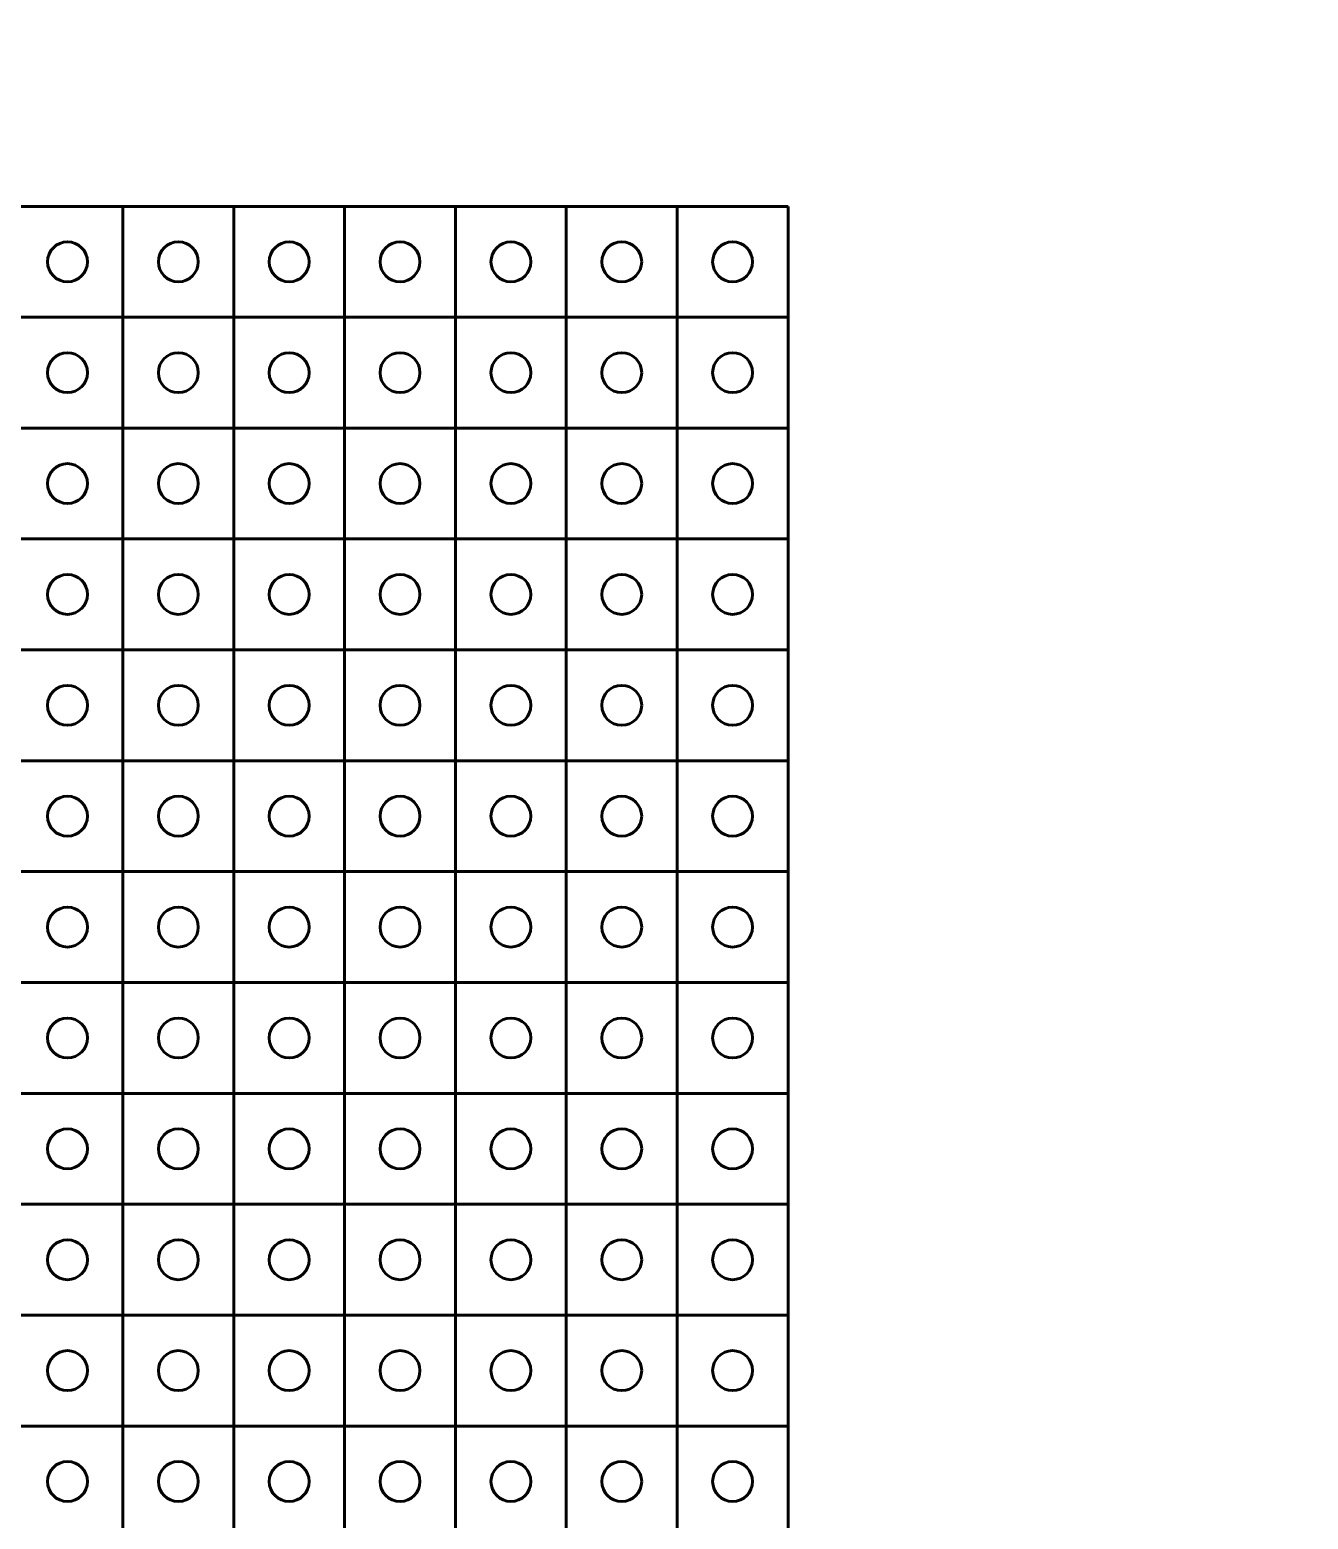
# Model space of a CAD drawing. Header units: millimetres. Extents: x -1927 to 2668, y -5887 to -3281.
# Drawn here: x -1300 to -724, y -3963 to -3291 of the extents above; entities that cross this region are included whole.
import ezdxf

# ---------------------------------------------------------------- set-up
doc = ezdxf.new("R2010")
doc.units = ezdxf.units.MM
doc.linetypes.add('K5LT_BASIC', pattern=[0])

# ---------------------------------------------------------------- blocks, each defined once
blk = doc.blocks.new('U11')
at = {"color": 150, "linetype": 'K5LT_BASIC', "lineweight": 60, "true_color": 0x0080ff}
for p, q in [((-1258.47, -3570.74), (-1308.47, -3570.74)), ((-1308.47, -3570.74), (-1308.47, -3620.74)), ((-1258.47, -3620.74), (-1258.47, -3570.74)), ((-1308.47, -3620.74), (-1258.47, -3620.74))]:
    blk.add_line(p, q, dxfattribs=at)
blk = doc.blocks.new('U12')
at = {"color": 150, "linetype": 'K5LT_BASIC', "lineweight": 60, "true_color": 0x0080ff}
for p, q in [((-1208.47, -3570.74), (-1258.47, -3570.74)), ((-1258.47, -3570.74), (-1258.47, -3620.74)), ((-1208.47, -3620.74), (-1208.47, -3570.74)), ((-1258.47, -3620.74), (-1208.47, -3620.74))]:
    blk.add_line(p, q, dxfattribs=at)
blk = doc.blocks.new('U13')
at = {"color": 150, "linetype": 'K5LT_BASIC', "lineweight": 60, "true_color": 0x0080ff}
for p, q in [((-1158.47, -3570.74), (-1208.47, -3570.74)), ((-1208.47, -3570.74), (-1208.47, -3620.74)), ((-1158.47, -3620.74), (-1158.47, -3570.74)), ((-1208.47, -3620.74), (-1158.47, -3620.74))]:
    blk.add_line(p, q, dxfattribs=at)
blk = doc.blocks.new('U14')
at = {"color": 150, "linetype": 'K5LT_BASIC', "lineweight": 60, "true_color": 0x0080ff}
for p, q in [((-1108.47, -3570.74), (-1158.47, -3570.74)), ((-1158.47, -3570.74), (-1158.47, -3620.74)), ((-1108.47, -3620.74), (-1108.47, -3570.74)), ((-1158.47, -3620.74), (-1108.47, -3620.74))]:
    blk.add_line(p, q, dxfattribs=at)
blk = doc.blocks.new('U15')
at = {"color": 150, "linetype": 'K5LT_BASIC', "lineweight": 60, "true_color": 0x0080ff}
for p, q in [((-1058.47, -3570.74), (-1108.47, -3570.74)), ((-1108.47, -3570.74), (-1108.47, -3620.74)), ((-1058.47, -3620.74), (-1058.47, -3570.74)), ((-1108.47, -3620.74), (-1058.47, -3620.74))]:
    blk.add_line(p, q, dxfattribs=at)
blk = doc.blocks.new('U16')
at = {"color": 150, "linetype": 'K5LT_BASIC', "lineweight": 60, "true_color": 0x0080ff}
for p, q in [((-1008.47, -3570.74), (-1058.47, -3570.74)), ((-1058.47, -3570.74), (-1058.47, -3620.74)), ((-1008.47, -3620.74), (-1008.47, -3570.74)), ((-1058.47, -3620.74), (-1008.47, -3620.74))]:
    blk.add_line(p, q, dxfattribs=at)
blk = doc.blocks.new('U17')
at = {"color": 150, "linetype": 'K5LT_BASIC', "lineweight": 60, "true_color": 0x0080ff}
for p, q in [((-958.47, -3570.74), (-1008.47, -3570.74)), ((-1008.47, -3570.74), (-1008.47, -3620.74)), ((-958.47, -3620.74), (-958.47, -3570.74)), ((-1008.47, -3620.74), (-958.47, -3620.74))]:
    blk.add_line(p, q, dxfattribs=at)
blk = doc.blocks.new('U29')
at = {"color": 150, "linetype": 'K5LT_BASIC', "lineweight": 60, "true_color": 0x0080ff}
for p, q in [((-1258.47, -3520.74), (-1308.47, -3520.74)), ((-1308.47, -3520.74), (-1308.47, -3570.74)), ((-1258.47, -3570.74), (-1258.47, -3520.74)), ((-1308.47, -3570.74), (-1258.47, -3570.74))]:
    blk.add_line(p, q, dxfattribs=at)
blk = doc.blocks.new('U30')
at = {"color": 150, "linetype": 'K5LT_BASIC', "lineweight": 60, "true_color": 0x0080ff}
for p, q in [((-1208.47, -3520.74), (-1258.47, -3520.74)), ((-1258.47, -3520.74), (-1258.47, -3570.74)), ((-1208.47, -3570.74), (-1208.47, -3520.74)), ((-1258.47, -3570.74), (-1208.47, -3570.74))]:
    blk.add_line(p, q, dxfattribs=at)
blk = doc.blocks.new('U31')
at = {"color": 150, "linetype": 'K5LT_BASIC', "lineweight": 60, "true_color": 0x0080ff}
for p, q in [((-1158.47, -3520.74), (-1208.47, -3520.74)), ((-1208.47, -3520.74), (-1208.47, -3570.74)), ((-1158.47, -3570.74), (-1158.47, -3520.74)), ((-1208.47, -3570.74), (-1158.47, -3570.74))]:
    blk.add_line(p, q, dxfattribs=at)
blk = doc.blocks.new('U32')
at = {"color": 150, "linetype": 'K5LT_BASIC', "lineweight": 60, "true_color": 0x0080ff}
for p, q in [((-1108.47, -3520.74), (-1158.47, -3520.74)), ((-1158.47, -3520.74), (-1158.47, -3570.74)), ((-1108.47, -3570.74), (-1108.47, -3520.74)), ((-1158.47, -3570.74), (-1108.47, -3570.74))]:
    blk.add_line(p, q, dxfattribs=at)
blk = doc.blocks.new('U33')
at = {"color": 150, "linetype": 'K5LT_BASIC', "lineweight": 60, "true_color": 0x0080ff}
for p, q in [((-1058.47, -3520.74), (-1108.47, -3520.74)), ((-1108.47, -3520.74), (-1108.47, -3570.74)), ((-1058.47, -3570.74), (-1058.47, -3520.74)), ((-1108.47, -3570.74), (-1058.47, -3570.74))]:
    blk.add_line(p, q, dxfattribs=at)
blk = doc.blocks.new('U34')
at = {"color": 150, "linetype": 'K5LT_BASIC', "lineweight": 60, "true_color": 0x0080ff}
for p, q in [((-1008.47, -3520.74), (-1058.47, -3520.74)), ((-1058.47, -3520.74), (-1058.47, -3570.74)), ((-1008.47, -3570.74), (-1008.47, -3520.74)), ((-1058.47, -3570.74), (-1008.47, -3570.74))]:
    blk.add_line(p, q, dxfattribs=at)
blk = doc.blocks.new('U35')
at = {"color": 150, "linetype": 'K5LT_BASIC', "lineweight": 60, "true_color": 0x0080ff}
for p, q in [((-958.47, -3520.74), (-1008.47, -3520.74)), ((-1008.47, -3520.74), (-1008.47, -3570.74)), ((-958.47, -3570.74), (-958.47, -3520.74)), ((-1008.47, -3570.74), (-958.47, -3570.74))]:
    blk.add_line(p, q, dxfattribs=at)
blk = doc.blocks.new('U47')
at = {"color": 150, "linetype": 'K5LT_BASIC', "lineweight": 60, "true_color": 0x0080ff}
for p, q in [((-1258.47, -3470.74), (-1308.47, -3470.74)), ((-1308.47, -3470.74), (-1308.47, -3520.74)), ((-1258.47, -3520.74), (-1258.47, -3470.74)), ((-1308.47, -3520.74), (-1258.47, -3520.74))]:
    blk.add_line(p, q, dxfattribs=at)
blk = doc.blocks.new('U48')
at = {"color": 150, "linetype": 'K5LT_BASIC', "lineweight": 60, "true_color": 0x0080ff}
for p, q in [((-1208.47, -3470.74), (-1258.47, -3470.74)), ((-1258.47, -3470.74), (-1258.47, -3520.74)), ((-1208.47, -3520.74), (-1208.47, -3470.74)), ((-1258.47, -3520.74), (-1208.47, -3520.74))]:
    blk.add_line(p, q, dxfattribs=at)
blk = doc.blocks.new('U49')
at = {"color": 150, "linetype": 'K5LT_BASIC', "lineweight": 60, "true_color": 0x0080ff}
for p, q in [((-1158.47, -3470.74), (-1208.47, -3470.74)), ((-1208.47, -3470.74), (-1208.47, -3520.74)), ((-1158.47, -3520.74), (-1158.47, -3470.74)), ((-1208.47, -3520.74), (-1158.47, -3520.74))]:
    blk.add_line(p, q, dxfattribs=at)
blk = doc.blocks.new('U50')
at = {"color": 150, "linetype": 'K5LT_BASIC', "lineweight": 60, "true_color": 0x0080ff}
for p, q in [((-1108.47, -3470.74), (-1158.47, -3470.74)), ((-1158.47, -3470.74), (-1158.47, -3520.74)), ((-1108.47, -3520.74), (-1108.47, -3470.74)), ((-1158.47, -3520.74), (-1108.47, -3520.74))]:
    blk.add_line(p, q, dxfattribs=at)
blk = doc.blocks.new('U51')
at = {"color": 150, "linetype": 'K5LT_BASIC', "lineweight": 60, "true_color": 0x0080ff}
for p, q in [((-1058.47, -3470.74), (-1108.47, -3470.74)), ((-1108.47, -3470.74), (-1108.47, -3520.74)), ((-1058.47, -3520.74), (-1058.47, -3470.74)), ((-1108.47, -3520.74), (-1058.47, -3520.74))]:
    blk.add_line(p, q, dxfattribs=at)
blk = doc.blocks.new('U52')
at = {"color": 150, "linetype": 'K5LT_BASIC', "lineweight": 60, "true_color": 0x0080ff}
for p, q in [((-1008.47, -3470.74), (-1058.47, -3470.74)), ((-1058.47, -3470.74), (-1058.47, -3520.74)), ((-1008.47, -3520.74), (-1008.47, -3470.74)), ((-1058.47, -3520.74), (-1008.47, -3520.74))]:
    blk.add_line(p, q, dxfattribs=at)
blk = doc.blocks.new('U53')
at = {"color": 150, "linetype": 'K5LT_BASIC', "lineweight": 60, "true_color": 0x0080ff}
for p, q in [((-958.47, -3470.74), (-1008.47, -3470.74)), ((-1008.47, -3470.74), (-1008.47, -3520.74)), ((-958.47, -3520.74), (-958.47, -3470.74)), ((-1008.47, -3520.74), (-958.47, -3520.74))]:
    blk.add_line(p, q, dxfattribs=at)
blk = doc.blocks.new('U65')
at = {"color": 150, "linetype": 'K5LT_BASIC', "lineweight": 60, "true_color": 0x0080ff}
for p, q in [((-1258.47, -3420.74), (-1308.47, -3420.74)), ((-1308.47, -3420.74), (-1308.47, -3470.74)), ((-1258.47, -3470.74), (-1258.47, -3420.74)), ((-1308.47, -3470.74), (-1258.47, -3470.74))]:
    blk.add_line(p, q, dxfattribs=at)
blk = doc.blocks.new('U66')
at = {"color": 150, "linetype": 'K5LT_BASIC', "lineweight": 60, "true_color": 0x0080ff}
for p, q in [((-1208.47, -3420.74), (-1258.47, -3420.74)), ((-1258.47, -3420.74), (-1258.47, -3470.74)), ((-1208.47, -3470.74), (-1208.47, -3420.74)), ((-1258.47, -3470.74), (-1208.47, -3470.74))]:
    blk.add_line(p, q, dxfattribs=at)
blk = doc.blocks.new('U67')
at = {"color": 150, "linetype": 'K5LT_BASIC', "lineweight": 60, "true_color": 0x0080ff}
for p, q in [((-1158.47, -3420.74), (-1208.47, -3420.74)), ((-1208.47, -3420.74), (-1208.47, -3470.74)), ((-1158.47, -3470.74), (-1158.47, -3420.74)), ((-1208.47, -3470.74), (-1158.47, -3470.74))]:
    blk.add_line(p, q, dxfattribs=at)
blk = doc.blocks.new('U68')
at = {"color": 150, "linetype": 'K5LT_BASIC', "lineweight": 60, "true_color": 0x0080ff}
for p, q in [((-1108.47, -3420.74), (-1158.47, -3420.74)), ((-1158.47, -3420.74), (-1158.47, -3470.74)), ((-1108.47, -3470.74), (-1108.47, -3420.74)), ((-1158.47, -3470.74), (-1108.47, -3470.74))]:
    blk.add_line(p, q, dxfattribs=at)
blk = doc.blocks.new('U69')
at = {"color": 150, "linetype": 'K5LT_BASIC', "lineweight": 60, "true_color": 0x0080ff}
for p, q in [((-1058.47, -3420.74), (-1108.47, -3420.74)), ((-1108.47, -3420.74), (-1108.47, -3470.74)), ((-1058.47, -3470.74), (-1058.47, -3420.74)), ((-1108.47, -3470.74), (-1058.47, -3470.74))]:
    blk.add_line(p, q, dxfattribs=at)
blk = doc.blocks.new('U70')
at = {"color": 150, "linetype": 'K5LT_BASIC', "lineweight": 60, "true_color": 0x0080ff}
for p, q in [((-1008.47, -3420.74), (-1058.47, -3420.74)), ((-1058.47, -3420.74), (-1058.47, -3470.74)), ((-1008.47, -3470.74), (-1008.47, -3420.74)), ((-1058.47, -3470.74), (-1008.47, -3470.74))]:
    blk.add_line(p, q, dxfattribs=at)
blk = doc.blocks.new('U71')
at = {"color": 150, "linetype": 'K5LT_BASIC', "lineweight": 60, "true_color": 0x0080ff}
for p, q in [((-958.47, -3420.74), (-1008.47, -3420.74)), ((-1008.47, -3420.74), (-1008.47, -3470.74)), ((-958.47, -3470.74), (-958.47, -3420.74)), ((-1008.47, -3470.74), (-958.47, -3470.74))]:
    blk.add_line(p, q, dxfattribs=at)
blk = doc.blocks.new('U83')
at = {"color": 150, "linetype": 'K5LT_BASIC', "lineweight": 60, "true_color": 0x0080ff}
for p, q in [((-1258.47, -3370.74), (-1308.47, -3370.74)), ((-1308.47, -3370.74), (-1308.47, -3420.74)), ((-1258.47, -3420.74), (-1258.47, -3370.74)), ((-1308.47, -3420.74), (-1258.47, -3420.74))]:
    blk.add_line(p, q, dxfattribs=at)
blk = doc.blocks.new('U84')
at = {"color": 150, "linetype": 'K5LT_BASIC', "lineweight": 60, "true_color": 0x0080ff}
for p, q in [((-1208.47, -3370.74), (-1258.47, -3370.74)), ((-1258.47, -3370.74), (-1258.47, -3420.74)), ((-1208.47, -3420.74), (-1208.47, -3370.74)), ((-1258.47, -3420.74), (-1208.47, -3420.74))]:
    blk.add_line(p, q, dxfattribs=at)
blk = doc.blocks.new('U85')
at = {"color": 150, "linetype": 'K5LT_BASIC', "lineweight": 60, "true_color": 0x0080ff}
for p, q in [((-1158.47, -3370.74), (-1208.47, -3370.74)), ((-1208.47, -3370.74), (-1208.47, -3420.74)), ((-1158.47, -3420.74), (-1158.47, -3370.74)), ((-1208.47, -3420.74), (-1158.47, -3420.74))]:
    blk.add_line(p, q, dxfattribs=at)
blk = doc.blocks.new('U86')
at = {"color": 150, "linetype": 'K5LT_BASIC', "lineweight": 60, "true_color": 0x0080ff}
for p, q in [((-1108.47, -3370.74), (-1158.47, -3370.74)), ((-1158.47, -3370.74), (-1158.47, -3420.74)), ((-1108.47, -3420.74), (-1108.47, -3370.74)), ((-1158.47, -3420.74), (-1108.47, -3420.74))]:
    blk.add_line(p, q, dxfattribs=at)
blk = doc.blocks.new('U87')
at = {"color": 150, "linetype": 'K5LT_BASIC', "lineweight": 60, "true_color": 0x0080ff}
for p, q in [((-1058.47, -3370.74), (-1108.47, -3370.74)), ((-1108.47, -3370.74), (-1108.47, -3420.74)), ((-1058.47, -3420.74), (-1058.47, -3370.74)), ((-1108.47, -3420.74), (-1058.47, -3420.74))]:
    blk.add_line(p, q, dxfattribs=at)
blk = doc.blocks.new('U88')
at = {"color": 150, "linetype": 'K5LT_BASIC', "lineweight": 60, "true_color": 0x0080ff}
for p, q in [((-1008.47, -3370.74), (-1058.47, -3370.74)), ((-1058.47, -3370.74), (-1058.47, -3420.74)), ((-1008.47, -3420.74), (-1008.47, -3370.74)), ((-1058.47, -3420.74), (-1008.47, -3420.74))]:
    blk.add_line(p, q, dxfattribs=at)
blk = doc.blocks.new('U89')
at = {"color": 150, "linetype": 'K5LT_BASIC', "lineweight": 60, "true_color": 0x0080ff}
for p, q in [((-958.47, -3370.74), (-1008.47, -3370.74)), ((-1008.47, -3370.74), (-1008.47, -3420.74)), ((-958.47, -3420.74), (-958.47, -3370.74)), ((-1008.47, -3420.74), (-958.47, -3420.74))]:
    blk.add_line(p, q, dxfattribs=at)
blk = doc.blocks.new('U101')
at = {"color": 150, "linetype": 'K5LT_BASIC', "lineweight": 60, "true_color": 0x0080ff}
for p, q in [((-1258.47, -3820.74), (-1308.47, -3820.74)), ((-1308.47, -3820.74), (-1308.47, -3870.74)), ((-1258.47, -3870.74), (-1258.47, -3820.74)), ((-1308.47, -3870.74), (-1258.47, -3870.74))]:
    blk.add_line(p, q, dxfattribs=at)
blk = doc.blocks.new('U102')
at = {"color": 150, "linetype": 'K5LT_BASIC', "lineweight": 60, "true_color": 0x0080ff}
for p, q in [((-1208.47, -3820.74), (-1258.47, -3820.74)), ((-1258.47, -3820.74), (-1258.47, -3870.74)), ((-1208.47, -3870.74), (-1208.47, -3820.74)), ((-1258.47, -3870.74), (-1208.47, -3870.74))]:
    blk.add_line(p, q, dxfattribs=at)
blk = doc.blocks.new('U103')
at = {"color": 150, "linetype": 'K5LT_BASIC', "lineweight": 60, "true_color": 0x0080ff}
for p, q in [((-1158.47, -3820.74), (-1208.47, -3820.74)), ((-1208.47, -3820.74), (-1208.47, -3870.74)), ((-1158.47, -3870.74), (-1158.47, -3820.74)), ((-1208.47, -3870.74), (-1158.47, -3870.74))]:
    blk.add_line(p, q, dxfattribs=at)
blk = doc.blocks.new('U104')
at = {"color": 150, "linetype": 'K5LT_BASIC', "lineweight": 60, "true_color": 0x0080ff}
for p, q in [((-1108.47, -3820.74), (-1158.47, -3820.74)), ((-1158.47, -3820.74), (-1158.47, -3870.74)), ((-1108.47, -3870.74), (-1108.47, -3820.74)), ((-1158.47, -3870.74), (-1108.47, -3870.74))]:
    blk.add_line(p, q, dxfattribs=at)
blk = doc.blocks.new('U105')
at = {"color": 150, "linetype": 'K5LT_BASIC', "lineweight": 60, "true_color": 0x0080ff}
for p, q in [((-1058.47, -3820.74), (-1108.47, -3820.74)), ((-1108.47, -3820.74), (-1108.47, -3870.74)), ((-1058.47, -3870.74), (-1058.47, -3820.74)), ((-1108.47, -3870.74), (-1058.47, -3870.74))]:
    blk.add_line(p, q, dxfattribs=at)
blk = doc.blocks.new('U106')
at = {"color": 150, "linetype": 'K5LT_BASIC', "lineweight": 60, "true_color": 0x0080ff}
for p, q in [((-1008.47, -3820.74), (-1058.47, -3820.74)), ((-1058.47, -3820.74), (-1058.47, -3870.74)), ((-1008.47, -3870.74), (-1008.47, -3820.74)), ((-1058.47, -3870.74), (-1008.47, -3870.74))]:
    blk.add_line(p, q, dxfattribs=at)
blk = doc.blocks.new('U107')
at = {"color": 150, "linetype": 'K5LT_BASIC', "lineweight": 60, "true_color": 0x0080ff}
for p, q in [((-958.47, -3820.74), (-1008.47, -3820.74)), ((-1008.47, -3820.74), (-1008.47, -3870.74)), ((-958.47, -3870.74), (-958.47, -3820.74)), ((-1008.47, -3870.74), (-958.47, -3870.74))]:
    blk.add_line(p, q, dxfattribs=at)
blk = doc.blocks.new('U119')
at = {"color": 150, "linetype": 'K5LT_BASIC', "lineweight": 60, "true_color": 0x0080ff}
for p, q in [((-1258.47, -3770.74), (-1308.47, -3770.74)), ((-1308.47, -3770.74), (-1308.47, -3820.74)), ((-1258.47, -3820.74), (-1258.47, -3770.74)), ((-1308.47, -3820.74), (-1258.47, -3820.74))]:
    blk.add_line(p, q, dxfattribs=at)
blk = doc.blocks.new('U120')
at = {"color": 150, "linetype": 'K5LT_BASIC', "lineweight": 60, "true_color": 0x0080ff}
for p, q in [((-1208.47, -3770.74), (-1258.47, -3770.74)), ((-1258.47, -3770.74), (-1258.47, -3820.74)), ((-1208.47, -3820.74), (-1208.47, -3770.74)), ((-1258.47, -3820.74), (-1208.47, -3820.74))]:
    blk.add_line(p, q, dxfattribs=at)
blk = doc.blocks.new('U121')
at = {"color": 150, "linetype": 'K5LT_BASIC', "lineweight": 60, "true_color": 0x0080ff}
for p, q in [((-1158.47, -3770.74), (-1208.47, -3770.74)), ((-1208.47, -3770.74), (-1208.47, -3820.74)), ((-1158.47, -3820.74), (-1158.47, -3770.74)), ((-1208.47, -3820.74), (-1158.47, -3820.74))]:
    blk.add_line(p, q, dxfattribs=at)
blk = doc.blocks.new('U122')
at = {"color": 150, "linetype": 'K5LT_BASIC', "lineweight": 60, "true_color": 0x0080ff}
for p, q in [((-1108.47, -3770.74), (-1158.47, -3770.74)), ((-1158.47, -3770.74), (-1158.47, -3820.74)), ((-1108.47, -3820.74), (-1108.47, -3770.74)), ((-1158.47, -3820.74), (-1108.47, -3820.74))]:
    blk.add_line(p, q, dxfattribs=at)
blk = doc.blocks.new('U123')
at = {"color": 150, "linetype": 'K5LT_BASIC', "lineweight": 60, "true_color": 0x0080ff}
for p, q in [((-1058.47, -3770.74), (-1108.47, -3770.74)), ((-1108.47, -3770.74), (-1108.47, -3820.74)), ((-1058.47, -3820.74), (-1058.47, -3770.74)), ((-1108.47, -3820.74), (-1058.47, -3820.74))]:
    blk.add_line(p, q, dxfattribs=at)
blk = doc.blocks.new('U124')
at = {"color": 150, "linetype": 'K5LT_BASIC', "lineweight": 60, "true_color": 0x0080ff}
for p, q in [((-1008.47, -3770.74), (-1058.47, -3770.74)), ((-1058.47, -3770.74), (-1058.47, -3820.74)), ((-1008.47, -3820.74), (-1008.47, -3770.74)), ((-1058.47, -3820.74), (-1008.47, -3820.74))]:
    blk.add_line(p, q, dxfattribs=at)
blk = doc.blocks.new('U125')
at = {"color": 150, "linetype": 'K5LT_BASIC', "lineweight": 60, "true_color": 0x0080ff}
for p, q in [((-958.47, -3770.74), (-1008.47, -3770.74)), ((-1008.47, -3770.74), (-1008.47, -3820.74)), ((-958.47, -3820.74), (-958.47, -3770.74)), ((-1008.47, -3820.74), (-958.47, -3820.74))]:
    blk.add_line(p, q, dxfattribs=at)
blk = doc.blocks.new('U137')
at = {"color": 150, "linetype": 'K5LT_BASIC', "lineweight": 60, "true_color": 0x0080ff}
for p, q in [((-1258.47, -3720.74), (-1308.47, -3720.74)), ((-1308.47, -3720.74), (-1308.47, -3770.74)), ((-1258.47, -3770.74), (-1258.47, -3720.74)), ((-1308.47, -3770.74), (-1258.47, -3770.74))]:
    blk.add_line(p, q, dxfattribs=at)
blk = doc.blocks.new('U138')
at = {"color": 150, "linetype": 'K5LT_BASIC', "lineweight": 60, "true_color": 0x0080ff}
for p, q in [((-1208.47, -3720.74), (-1258.47, -3720.74)), ((-1258.47, -3720.74), (-1258.47, -3770.74)), ((-1208.47, -3770.74), (-1208.47, -3720.74)), ((-1258.47, -3770.74), (-1208.47, -3770.74))]:
    blk.add_line(p, q, dxfattribs=at)
blk = doc.blocks.new('U139')
at = {"color": 150, "linetype": 'K5LT_BASIC', "lineweight": 60, "true_color": 0x0080ff}
for p, q in [((-1158.47, -3720.74), (-1208.47, -3720.74)), ((-1208.47, -3720.74), (-1208.47, -3770.74)), ((-1158.47, -3770.74), (-1158.47, -3720.74)), ((-1208.47, -3770.74), (-1158.47, -3770.74))]:
    blk.add_line(p, q, dxfattribs=at)
blk = doc.blocks.new('U140')
at = {"color": 150, "linetype": 'K5LT_BASIC', "lineweight": 60, "true_color": 0x0080ff}
for p, q in [((-1108.47, -3720.74), (-1158.47, -3720.74)), ((-1158.47, -3720.74), (-1158.47, -3770.74)), ((-1108.47, -3770.74), (-1108.47, -3720.74)), ((-1158.47, -3770.74), (-1108.47, -3770.74))]:
    blk.add_line(p, q, dxfattribs=at)
blk = doc.blocks.new('U141')
at = {"color": 150, "linetype": 'K5LT_BASIC', "lineweight": 60, "true_color": 0x0080ff}
for p, q in [((-1058.47, -3720.74), (-1108.47, -3720.74)), ((-1108.47, -3720.74), (-1108.47, -3770.74)), ((-1058.47, -3770.74), (-1058.47, -3720.74)), ((-1108.47, -3770.74), (-1058.47, -3770.74))]:
    blk.add_line(p, q, dxfattribs=at)
blk = doc.blocks.new('U142')
at = {"color": 150, "linetype": 'K5LT_BASIC', "lineweight": 60, "true_color": 0x0080ff}
for p, q in [((-1008.47, -3720.74), (-1058.47, -3720.74)), ((-1058.47, -3720.74), (-1058.47, -3770.74)), ((-1008.47, -3770.74), (-1008.47, -3720.74)), ((-1058.47, -3770.74), (-1008.47, -3770.74))]:
    blk.add_line(p, q, dxfattribs=at)
blk = doc.blocks.new('U143')
at = {"color": 150, "linetype": 'K5LT_BASIC', "lineweight": 60, "true_color": 0x0080ff}
for p, q in [((-958.47, -3720.74), (-1008.47, -3720.74)), ((-1008.47, -3720.74), (-1008.47, -3770.74)), ((-958.47, -3770.74), (-958.47, -3720.74)), ((-1008.47, -3770.74), (-958.47, -3770.74))]:
    blk.add_line(p, q, dxfattribs=at)
blk = doc.blocks.new('U155')
at = {"color": 150, "linetype": 'K5LT_BASIC', "lineweight": 60, "true_color": 0x0080ff}
for p, q in [((-1258.47, -3670.74), (-1308.47, -3670.74)), ((-1308.47, -3670.74), (-1308.47, -3720.74)), ((-1258.47, -3720.74), (-1258.47, -3670.74)), ((-1308.47, -3720.74), (-1258.47, -3720.74))]:
    blk.add_line(p, q, dxfattribs=at)
blk = doc.blocks.new('U156')
at = {"color": 150, "linetype": 'K5LT_BASIC', "lineweight": 60, "true_color": 0x0080ff}
for p, q in [((-1208.47, -3670.74), (-1258.47, -3670.74)), ((-1258.47, -3670.74), (-1258.47, -3720.74)), ((-1208.47, -3720.74), (-1208.47, -3670.74)), ((-1258.47, -3720.74), (-1208.47, -3720.74))]:
    blk.add_line(p, q, dxfattribs=at)
blk = doc.blocks.new('U157')
at = {"color": 150, "linetype": 'K5LT_BASIC', "lineweight": 60, "true_color": 0x0080ff}
for p, q in [((-1158.47, -3670.74), (-1208.47, -3670.74)), ((-1208.47, -3670.74), (-1208.47, -3720.74)), ((-1158.47, -3720.74), (-1158.47, -3670.74)), ((-1208.47, -3720.74), (-1158.47, -3720.74))]:
    blk.add_line(p, q, dxfattribs=at)
blk = doc.blocks.new('U158')
at = {"color": 150, "linetype": 'K5LT_BASIC', "lineweight": 60, "true_color": 0x0080ff}
for p, q in [((-1108.47, -3670.74), (-1158.47, -3670.74)), ((-1158.47, -3670.74), (-1158.47, -3720.74)), ((-1108.47, -3720.74), (-1108.47, -3670.74)), ((-1158.47, -3720.74), (-1108.47, -3720.74))]:
    blk.add_line(p, q, dxfattribs=at)
blk = doc.blocks.new('U159')
at = {"color": 150, "linetype": 'K5LT_BASIC', "lineweight": 60, "true_color": 0x0080ff}
for p, q in [((-1058.47, -3670.74), (-1108.47, -3670.74)), ((-1108.47, -3670.74), (-1108.47, -3720.74)), ((-1058.47, -3720.74), (-1058.47, -3670.74)), ((-1108.47, -3720.74), (-1058.47, -3720.74))]:
    blk.add_line(p, q, dxfattribs=at)
blk = doc.blocks.new('U160')
at = {"color": 150, "linetype": 'K5LT_BASIC', "lineweight": 60, "true_color": 0x0080ff}
for p, q in [((-1008.47, -3670.74), (-1058.47, -3670.74)), ((-1058.47, -3670.74), (-1058.47, -3720.74)), ((-1008.47, -3720.74), (-1008.47, -3670.74)), ((-1058.47, -3720.74), (-1008.47, -3720.74))]:
    blk.add_line(p, q, dxfattribs=at)
blk = doc.blocks.new('U161')
at = {"color": 150, "linetype": 'K5LT_BASIC', "lineweight": 60, "true_color": 0x0080ff}
for p, q in [((-958.47, -3670.74), (-1008.47, -3670.74)), ((-1008.47, -3670.74), (-1008.47, -3720.74)), ((-958.47, -3720.74), (-958.47, -3670.74)), ((-1008.47, -3720.74), (-958.47, -3720.74))]:
    blk.add_line(p, q, dxfattribs=at)
blk = doc.blocks.new('U173')
at = {"color": 150, "linetype": 'K5LT_BASIC', "lineweight": 60, "true_color": 0x0080ff}
for p, q in [((-1258.47, -3620.74), (-1308.47, -3620.74)), ((-1308.47, -3620.74), (-1308.47, -3670.74)), ((-1258.47, -3670.74), (-1258.47, -3620.74)), ((-1308.47, -3670.74), (-1258.47, -3670.74))]:
    blk.add_line(p, q, dxfattribs=at)
blk = doc.blocks.new('U174')
at = {"color": 150, "linetype": 'K5LT_BASIC', "lineweight": 60, "true_color": 0x0080ff}
for p, q in [((-1208.47, -3620.74), (-1258.47, -3620.74)), ((-1258.47, -3620.74), (-1258.47, -3670.74)), ((-1208.47, -3670.74), (-1208.47, -3620.74)), ((-1258.47, -3670.74), (-1208.47, -3670.74))]:
    blk.add_line(p, q, dxfattribs=at)
blk = doc.blocks.new('U175')
at = {"color": 150, "linetype": 'K5LT_BASIC', "lineweight": 60, "true_color": 0x0080ff}
for p, q in [((-1158.47, -3620.74), (-1208.47, -3620.74)), ((-1208.47, -3620.74), (-1208.47, -3670.74)), ((-1158.47, -3670.74), (-1158.47, -3620.74)), ((-1208.47, -3670.74), (-1158.47, -3670.74))]:
    blk.add_line(p, q, dxfattribs=at)
blk = doc.blocks.new('U176')
at = {"color": 150, "linetype": 'K5LT_BASIC', "lineweight": 60, "true_color": 0x0080ff}
for p, q in [((-1108.47, -3620.74), (-1158.47, -3620.74)), ((-1158.47, -3620.74), (-1158.47, -3670.74)), ((-1108.47, -3670.74), (-1108.47, -3620.74)), ((-1158.47, -3670.74), (-1108.47, -3670.74))]:
    blk.add_line(p, q, dxfattribs=at)
blk = doc.blocks.new('U177')
at = {"color": 150, "linetype": 'K5LT_BASIC', "lineweight": 60, "true_color": 0x0080ff}
for p, q in [((-1058.47, -3620.74), (-1108.47, -3620.74)), ((-1108.47, -3620.74), (-1108.47, -3670.74)), ((-1058.47, -3670.74), (-1058.47, -3620.74)), ((-1108.47, -3670.74), (-1058.47, -3670.74))]:
    blk.add_line(p, q, dxfattribs=at)
blk = doc.blocks.new('U178')
at = {"color": 150, "linetype": 'K5LT_BASIC', "lineweight": 60, "true_color": 0x0080ff}
for p, q in [((-1008.47, -3620.74), (-1058.47, -3620.74)), ((-1058.47, -3620.74), (-1058.47, -3670.74)), ((-1008.47, -3670.74), (-1008.47, -3620.74)), ((-1058.47, -3670.74), (-1008.47, -3670.74))]:
    blk.add_line(p, q, dxfattribs=at)
blk = doc.blocks.new('U179')
at = {"color": 150, "linetype": 'K5LT_BASIC', "lineweight": 60, "true_color": 0x0080ff}
for p, q in [((-958.47, -3620.74), (-1008.47, -3620.74)), ((-1008.47, -3620.74), (-1008.47, -3670.74)), ((-958.47, -3670.74), (-958.47, -3620.74)), ((-1008.47, -3670.74), (-958.47, -3670.74))]:
    blk.add_line(p, q, dxfattribs=at)
blk = doc.blocks.new('U245')
at = {"color": 150, "linetype": 'K5LT_BASIC', "lineweight": 60, "true_color": 0x0080ff}
for p, q in [((-1258.47, -3920.74), (-1308.47, -3920.74)), ((-1308.47, -3920.74), (-1308.47, -3970.74)), ((-1258.47, -3970.74), (-1258.47, -3920.74)), ((-1308.47, -3970.74), (-1258.47, -3970.74))]:
    blk.add_line(p, q, dxfattribs=at)
blk = doc.blocks.new('U246')
at = {"color": 150, "linetype": 'K5LT_BASIC', "lineweight": 60, "true_color": 0x0080ff}
for p, q in [((-1208.47, -3920.74), (-1258.47, -3920.74)), ((-1258.47, -3920.74), (-1258.47, -3970.74)), ((-1208.47, -3970.74), (-1208.47, -3920.74)), ((-1258.47, -3970.74), (-1208.47, -3970.74))]:
    blk.add_line(p, q, dxfattribs=at)
blk = doc.blocks.new('U247')
at = {"color": 150, "linetype": 'K5LT_BASIC', "lineweight": 60, "true_color": 0x0080ff}
for p, q in [((-1158.47, -3920.74), (-1208.47, -3920.74)), ((-1208.47, -3920.74), (-1208.47, -3970.74)), ((-1158.47, -3970.74), (-1158.47, -3920.74)), ((-1208.47, -3970.74), (-1158.47, -3970.74))]:
    blk.add_line(p, q, dxfattribs=at)
blk = doc.blocks.new('U248')
at = {"color": 150, "linetype": 'K5LT_BASIC', "lineweight": 60, "true_color": 0x0080ff}
for p, q in [((-1108.47, -3920.74), (-1158.47, -3920.74)), ((-1158.47, -3920.74), (-1158.47, -3970.74)), ((-1108.47, -3970.74), (-1108.47, -3920.74)), ((-1158.47, -3970.74), (-1108.47, -3970.74))]:
    blk.add_line(p, q, dxfattribs=at)
blk = doc.blocks.new('U249')
at = {"color": 150, "linetype": 'K5LT_BASIC', "lineweight": 60, "true_color": 0x0080ff}
for p, q in [((-1058.47, -3920.74), (-1108.47, -3920.74)), ((-1108.47, -3920.74), (-1108.47, -3970.74)), ((-1058.47, -3970.74), (-1058.47, -3920.74)), ((-1108.47, -3970.74), (-1058.47, -3970.74))]:
    blk.add_line(p, q, dxfattribs=at)
blk = doc.blocks.new('U250')
at = {"color": 150, "linetype": 'K5LT_BASIC', "lineweight": 60, "true_color": 0x0080ff}
for p, q in [((-1008.47, -3920.74), (-1058.47, -3920.74)), ((-1058.47, -3920.74), (-1058.47, -3970.74)), ((-1008.47, -3970.74), (-1008.47, -3920.74)), ((-1058.47, -3970.74), (-1008.47, -3970.74))]:
    blk.add_line(p, q, dxfattribs=at)
blk = doc.blocks.new('U251')
at = {"color": 150, "linetype": 'K5LT_BASIC', "lineweight": 60, "true_color": 0x0080ff}
for p, q in [((-958.47, -3920.74), (-1008.47, -3920.74)), ((-1008.47, -3920.74), (-1008.47, -3970.74)), ((-958.47, -3970.74), (-958.47, -3920.74)), ((-1008.47, -3970.74), (-958.47, -3970.74))]:
    blk.add_line(p, q, dxfattribs=at)
blk = doc.blocks.new('U263')
at = {"color": 150, "linetype": 'K5LT_BASIC', "lineweight": 60, "true_color": 0x0080ff}
for p, q in [((-1258.47, -3870.74), (-1308.47, -3870.74)), ((-1308.47, -3870.74), (-1308.47, -3920.74)), ((-1258.47, -3920.74), (-1258.47, -3870.74)), ((-1308.47, -3920.74), (-1258.47, -3920.74))]:
    blk.add_line(p, q, dxfattribs=at)
blk = doc.blocks.new('U264')
at = {"color": 150, "linetype": 'K5LT_BASIC', "lineweight": 60, "true_color": 0x0080ff}
for p, q in [((-1208.47, -3870.74), (-1258.47, -3870.74)), ((-1258.47, -3870.74), (-1258.47, -3920.74)), ((-1208.47, -3920.74), (-1208.47, -3870.74)), ((-1258.47, -3920.74), (-1208.47, -3920.74))]:
    blk.add_line(p, q, dxfattribs=at)
blk = doc.blocks.new('U265')
at = {"color": 150, "linetype": 'K5LT_BASIC', "lineweight": 60, "true_color": 0x0080ff}
for p, q in [((-1158.47, -3870.74), (-1208.47, -3870.74)), ((-1208.47, -3870.74), (-1208.47, -3920.74)), ((-1158.47, -3920.74), (-1158.47, -3870.74)), ((-1208.47, -3920.74), (-1158.47, -3920.74))]:
    blk.add_line(p, q, dxfattribs=at)
blk = doc.blocks.new('U266')
at = {"color": 150, "linetype": 'K5LT_BASIC', "lineweight": 60, "true_color": 0x0080ff}
for p, q in [((-1108.47, -3870.74), (-1158.47, -3870.74)), ((-1158.47, -3870.74), (-1158.47, -3920.74)), ((-1108.47, -3920.74), (-1108.47, -3870.74)), ((-1158.47, -3920.74), (-1108.47, -3920.74))]:
    blk.add_line(p, q, dxfattribs=at)
blk = doc.blocks.new('U267')
at = {"color": 150, "linetype": 'K5LT_BASIC', "lineweight": 60, "true_color": 0x0080ff}
for p, q in [((-1058.47, -3870.74), (-1108.47, -3870.74)), ((-1108.47, -3870.74), (-1108.47, -3920.74)), ((-1058.47, -3920.74), (-1058.47, -3870.74)), ((-1108.47, -3920.74), (-1058.47, -3920.74))]:
    blk.add_line(p, q, dxfattribs=at)
blk = doc.blocks.new('U268')
at = {"color": 150, "linetype": 'K5LT_BASIC', "lineweight": 60, "true_color": 0x0080ff}
for p, q in [((-1008.47, -3870.74), (-1058.47, -3870.74)), ((-1058.47, -3870.74), (-1058.47, -3920.74)), ((-1008.47, -3920.74), (-1008.47, -3870.74)), ((-1058.47, -3920.74), (-1008.47, -3920.74))]:
    blk.add_line(p, q, dxfattribs=at)
blk = doc.blocks.new('U269')
at = {"color": 150, "linetype": 'K5LT_BASIC', "lineweight": 60, "true_color": 0x0080ff}
for p, q in [((-958.47, -3870.74), (-1008.47, -3870.74)), ((-1008.47, -3870.74), (-1008.47, -3920.74)), ((-958.47, -3920.74), (-958.47, -3870.74)), ((-1008.47, -3920.74), (-958.47, -3920.74))]:
    blk.add_line(p, q, dxfattribs=at)

msp = doc.modelspace()

# ---------------------------------------------------------------- linework, layer by layer
at = {"color": 150, "linetype": 'K5LT_BASIC', "lineweight": 60, "true_color": 0x0080ff}
for centre in [(-1283.47, -3395.74), (-1233.47, -3395.74), (-1183.47, -3395.74), (-1133.47, -3395.74), (-1083.47, -3395.74), (-1033.47, -3395.74), (-983.47, -3395.74), (-1283.47, -3445.74), (-1233.47, -3445.74), (-1183.47, -3445.74), (-1133.47, -3445.74), (-1083.47, -3445.74), (-1033.47, -3445.74), (-983.47, -3445.74), (-1283.47, -3495.74), (-1233.47, -3495.74), (-1183.47, -3495.74), (-1133.47, -3495.74), (-1083.47, -3495.74), (-1033.47, -3495.74), (-983.47, -3495.74), (-1283.47, -3545.74), (-1233.47, -3545.74), (-1183.47, -3545.74), (-1133.47, -3545.74), (-1083.47, -3545.74), (-1033.47, -3545.74), (-983.47, -3545.74), (-1283.47, -3595.74), (-1233.47, -3595.74), (-1183.47, -3595.74), (-1133.47, -3595.74), (-1083.47, -3595.74), (-1033.47, -3595.74), (-983.47, -3595.74), (-1283.47, -3645.74), (-1233.47, -3645.74), (-1183.47, -3645.74), (-1133.47, -3645.74), (-1083.47, -3645.74), (-1033.47, -3645.74), (-983.47, -3645.74), (-1283.47, -3695.74), (-1233.47, -3695.74), (-1183.47, -3695.74), (-1133.47, -3695.74), (-1083.47, -3695.74), (-1033.47, -3695.74), (-983.47, -3695.74), (-1283.47, -3745.74), (-1233.47, -3745.74), (-1183.47, -3745.74), (-1133.47, -3745.74), (-1083.47, -3745.74), (-1033.47, -3745.74), (-983.47, -3745.74), (-1283.47, -3795.74), (-1233.47, -3795.74), (-1183.47, -3795.74), (-1133.47, -3795.74), (-1083.47, -3795.74), (-1033.47, -3795.74), (-983.47, -3795.74), (-1283.47, -3845.74), (-1233.47, -3845.74), (-1183.47, -3845.74), (-1133.47, -3845.74), (-1083.47, -3845.74), (-1033.47, -3845.74), (-983.47, -3845.74), (-1283.47, -3895.74), (-1233.47, -3895.74), (-1183.47, -3895.74), (-1133.47, -3895.74), (-1083.47, -3895.74), (-1033.47, -3895.74), (-983.47, -3895.74), (-1283.47, -3945.74), (-1233.47, -3945.74), (-1183.47, -3945.74), (-1133.47, -3945.74), (-1083.47, -3945.74), (-1033.47, -3945.74), (-983.47, -3945.74)]:
    msp.add_circle(centre, 9, dxfattribs=at)

# ---------------------------------------------------------------- block references
for name in ['U83', 'U84', 'U85', 'U86', 'U87', 'U88', 'U89', 'U65', 'U66', 'U67', 'U68', 'U69', 'U70', 'U71', 'U47', 'U48', 'U49', 'U50', 'U51', 'U52', 'U53', 'U29', 'U30', 'U31', 'U32', 'U33', 'U34', 'U35', 'U11', 'U12', 'U13', 'U14', 'U15', 'U16', 'U17', 'U173', 'U174', 'U175', 'U176', 'U177', 'U178', 'U179', 'U155', 'U156', 'U157', 'U158', 'U159', 'U160', 'U161', 'U137', 'U138', 'U139', 'U140', 'U141', 'U142', 'U143', 'U119', 'U120', 'U121', 'U122', 'U123', 'U124', 'U125', 'U101', 'U102', 'U103', 'U104', 'U105', 'U106', 'U107', 'U263', 'U264', 'U265', 'U266', 'U267', 'U268', 'U269', 'U245', 'U246', 'U247', 'U248', 'U249', 'U250', 'U251']:
    msp.add_blockref(name, (0, 0))

doc.saveas('drawing.dxf')
